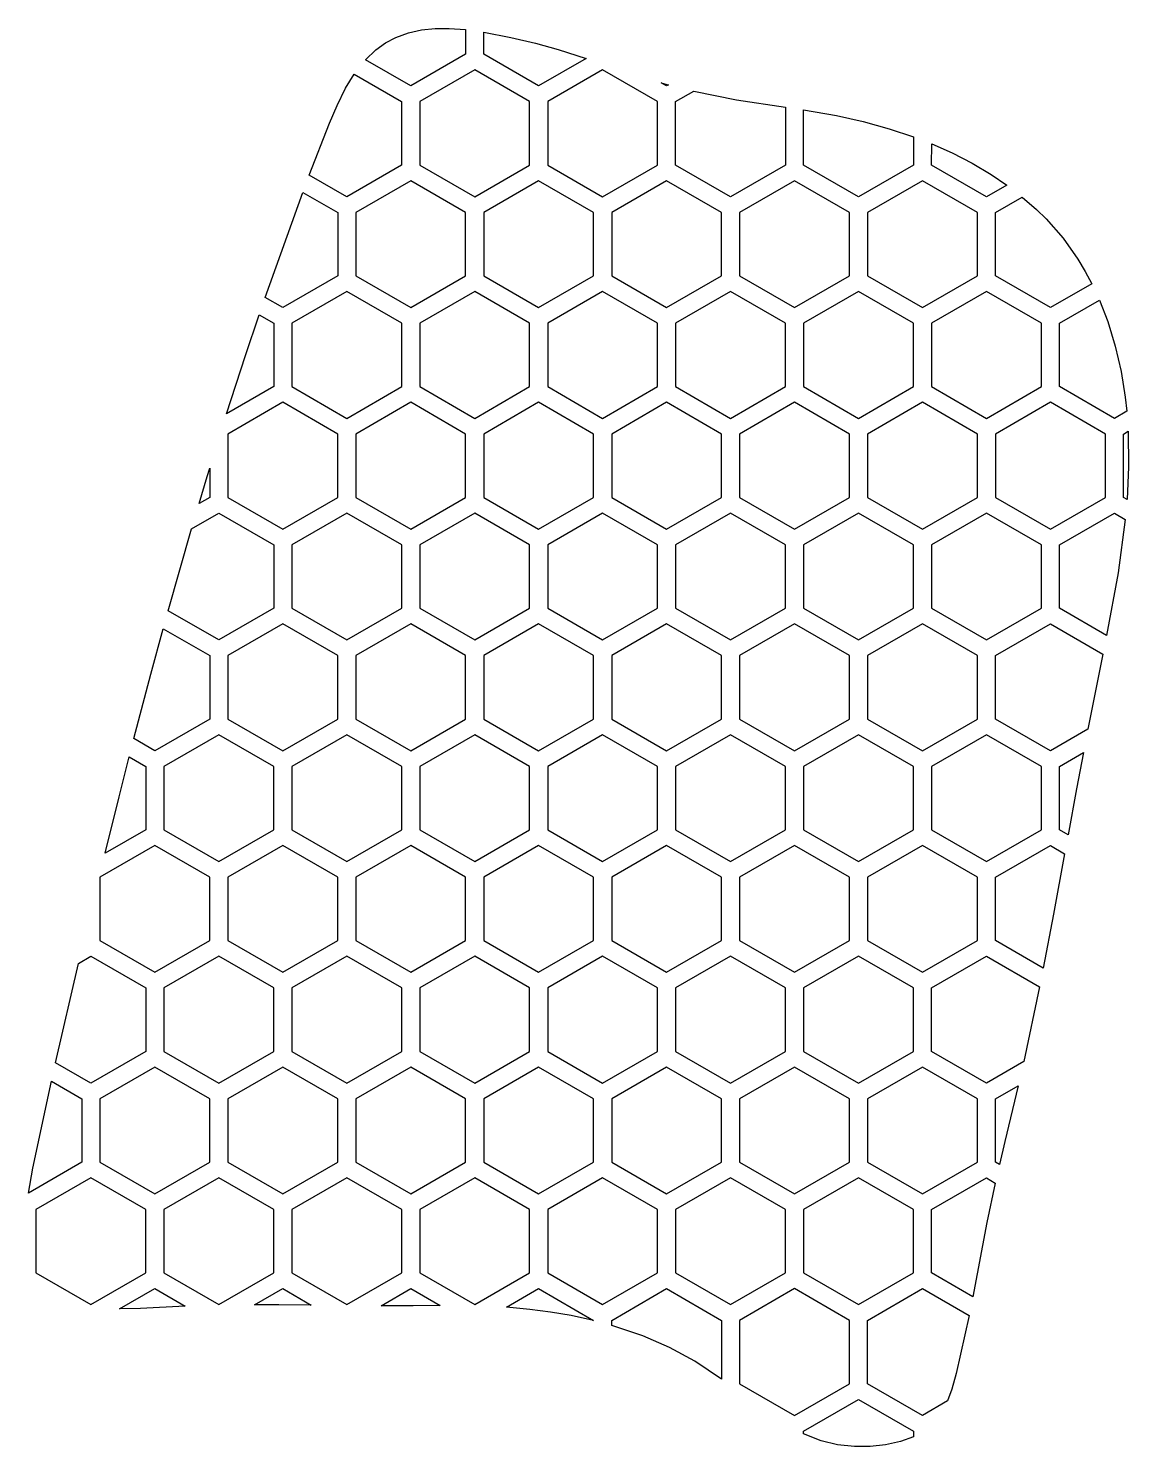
# Model space of a CAD drawing. Header units: millimetres. Extents: x 161.9 to 192.3, y -144 to -104.9.
import ezdxf

# ---------------------------------------------------------------- set-up
doc = ezdxf.new("R2010")
doc.units = ezdxf.units.MM

# ---------------------------------------------------------------- blocks, each defined once
blk = doc.blocks.new('HEX')
blk.add_lwpolyline([(1.516, 0.875), (0, 1.75), (-1.516, 0.875), (-1.516, -0.875), (0, -1.75), (1.516, -0.875)], close=True)

msp = doc.modelspace()

# ---------------------------------------------------------------- linework, layer by layer
for points in [[(171.24, -105.733), (171.53, -105.457), (171.795, -105.266), (172.076, -105.116), (172.426, -104.987), (172.791, -104.906), (173.166, -104.867), (173.548, -104.864), (174.006, -104.898), (174.006, -105.579), (172.49, -106.454), (171.24, -105.733)], [(174.506, -104.968), (175.255, -105.115), (175.936, -105.277), (176.555, -105.451), (177.328, -105.7), (176.021, -106.454), (174.506, -105.579), (174.506, -104.968)], [(169.692, -108.916), (170.25, -107.478), (170.457, -106.991), (170.692, -106.517), (170.928, -106.13), (172.24, -106.887), (172.24, -108.637), (170.725, -109.512), (169.692, -108.916)], [(179.401, -106.367), (179.556, -106.41), (179.606, -106.423), (179.552, -106.454), (179.401, -106.367)], [(180.307, -106.597), (181.478, -106.834), (182.833, -107.041), (182.833, -108.637), (181.318, -109.512), (179.802, -108.637), (179.802, -106.887), (180.307, -106.597)], [(183.333, -107.111), (184.242, -107.271), (184.973, -107.436), (185.696, -107.636), (186.365, -107.857), (186.365, -108.637), (184.849, -109.512), (183.333, -108.637), (183.333, -107.111)], [(186.868, -108.051), (187.433, -108.302), (187.981, -108.582), (188.508, -108.895), (188.941, -109.188), (188.38, -109.512), (186.865, -108.637), (186.868, -108.051)], [(168.472, -112.289), (169.514, -109.391), (170.475, -109.945), (170.475, -111.695), (168.959, -112.57), (168.472, -112.289)], [(189.369, -109.519), (189.764, -109.865), (190.027, -110.124), (190.492, -110.657), (190.899, -111.231), (191.106, -111.576), (191.286, -111.912), (190.146, -112.57), (188.63, -111.695), (188.63, -109.945), (189.369, -109.519)], [(191.498, -112.367), (191.727, -112.957), (191.935, -113.638), (192.096, -114.335), (192.209, -115.041), (192.253, -115.431), (191.911, -115.628), (190.396, -114.753), (190.396, -113.003), (191.498, -112.367)], [(167.409, -115.504), (167.929, -113.898), (168.307, -112.771), (168.709, -113.003), (168.709, -114.753), (167.409, -115.504)], [(192.292, -115.986), (192.303, -116.968), (192.259, -117.868), (192.161, -117.811), (192.161, -116.061), (192.292, -115.986)], [(166.648, -117.982), (166.874, -117.231), (166.944, -117.003), (166.944, -117.811), (166.648, -117.982)], [(165.797, -120.938), (166.443, -118.678), (167.194, -118.244), (168.709, -119.119), (168.709, -120.869), (167.194, -121.744), (165.797, -120.938)], [(192.21, -118.417), (192.012, -119.891), (191.694, -121.619), (190.396, -120.869), (190.396, -119.119), (191.911, -118.244), (192.21, -118.417)], [(191.59, -122.136), (191.178, -124.206), (190.146, -124.802), (188.63, -123.927), (188.63, -122.177), (190.146, -121.302), (191.59, -122.136)], [(164.851, -124.469), (165.319, -122.689), (165.66, -121.436), (166.944, -122.177), (166.944, -123.927), (165.428, -124.802), (164.851, -124.469)], [(191.054, -124.855), (190.867, -125.853), (190.632, -127.122), (190.396, -126.985), (190.396, -125.235), (191.054, -124.855)], [(164.054, -127.634), (164.442, -126.073), (164.721, -124.972), (165.178, -125.235), (165.178, -126.985), (164.054, -127.634)], [(190.536, -127.644), (190.227, -129.314), (189.943, -130.801), (188.63, -130.043), (188.63, -128.293), (190.146, -127.418), (190.536, -127.644)], [(162.689, -133.414), (163.325, -130.671), (163.662, -130.476), (165.178, -131.351), (165.178, -133.101), (163.662, -133.976), (162.689, -133.414)], [(189.842, -131.32), (189.407, -133.383), (188.38, -133.976), (186.865, -133.101), (186.865, -131.351), (188.38, -130.476), (189.842, -131.32)], [(162.057, -136.321), (162.572, -133.924), (163.412, -134.409), (163.412, -136.159), (161.938, -137.011), (162.057, -136.321)], [(189.252, -134.051), (188.884, -135.592), (188.737, -136.221), (188.63, -136.159), (188.63, -134.409), (189.252, -134.051)], [(188.619, -136.742), (188.393, -137.827), (188.003, -139.875), (186.865, -139.217), (186.865, -137.467), (188.38, -136.592), (188.619, -136.742)], [(166.264, -140.133), (165.036, -140.2), (164.455, -140.212), (165.428, -139.65), (166.264, -140.133)], [(169.747, -140.106), (168.851, -140.1), (168.18, -140.1), (168.959, -139.65), (169.747, -140.106)], [(173.303, -140.12), (172.559, -140.124), (171.673, -140.122), (172.49, -139.65), (173.303, -140.12)], [(177.537, -140.531), (176.918, -140.395), (176.35, -140.298), (175.778, -140.223), (175.131, -140.164), (176.021, -139.65), (177.537, -140.531)], [(181.068, -142.149), (180.33, -141.656), (179.628, -141.275), (178.897, -140.957), (178.037, -140.665), (178.037, -140.525), (179.552, -139.65), (181.068, -140.525), (181.068, -142.149)], [(187.901, -140.393), (187.543, -141.991), (187.427, -142.421), (187.306, -142.751), (186.615, -143.15), (185.099, -142.275), (185.099, -140.525), (186.615, -139.65), (187.901, -140.393)], [(186.365, -143.742), (186.003, -143.871), (185.591, -143.965), (185.167, -144.011), (184.74, -144.011), (184.269, -143.957), (183.815, -143.847), (183.333, -143.659), (183.333, -143.583), (184.849, -142.708), (186.365, -143.583), (186.365, -143.742)]]:
    msp.add_lwpolyline(points, close=True)

# ---------------------------------------------------------------- block references
for p in [(174.256, -107.762), (177.787, -107.762), (172.49, -110.82), (176.021, -110.82), (179.552, -110.82), (183.083, -110.82), (186.615, -110.82), (170.725, -113.878), (174.256, -113.878), (177.787, -113.878), (181.318, -113.878), (184.849, -113.878), (188.38, -113.878), (168.959, -116.936), (172.49, -116.936), (176.021, -116.936), (179.552, -116.936), (183.083, -116.936), (186.615, -116.936), (190.146, -116.936), (170.725, -119.994), (174.256, -119.994), (177.787, -119.994), (181.318, -119.994), (184.849, -119.994), (188.38, -119.994), (168.959, -123.052), (172.49, -123.052), (176.021, -123.052), (179.552, -123.052), (183.083, -123.052), (186.615, -123.052), (167.194, -126.11), (170.725, -126.11), (174.256, -126.11), (177.787, -126.11), (181.318, -126.11), (184.849, -126.11), (188.38, -126.11), (165.428, -129.168), (168.959, -129.168), (172.49, -129.168), (176.021, -129.168), (179.552, -129.168), (183.083, -129.168), (186.615, -129.168), (167.194, -132.226), (170.725, -132.226), (174.256, -132.226), (177.787, -132.226), (181.318, -132.226), (184.849, -132.226), (165.428, -135.284), (168.959, -135.284), (172.49, -135.284), (176.021, -135.284), (179.552, -135.284), (183.083, -135.284), (186.615, -135.284), (163.662, -138.342), (167.194, -138.342), (170.725, -138.342), (174.256, -138.342), (177.787, -138.342), (181.318, -138.342), (184.849, -138.342), (183.083, -141.4)]:
    msp.add_blockref('HEX', p)

doc.saveas('drawing.dxf')
